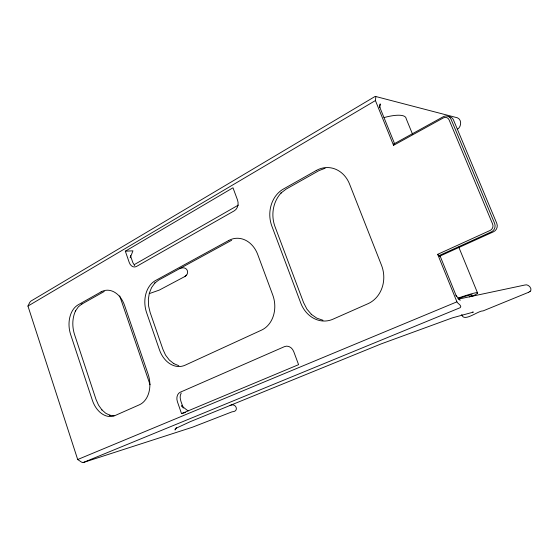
<?xml version="1.0" encoding="UTF-8"?>
<svg xmlns="http://www.w3.org/2000/svg" width="559" height="559" viewBox="0 0 559 559"><rect width="100%" height="100%" fill="white"/><g stroke="black" fill="none" stroke-linecap="round" stroke-linejoin="round"><path stroke-width="0.84" d="M130.568 256.092L130.226 257.804L132.944 250.83L125.335 251.187L129.234 262.464A7.4 5.492 85.7 0 0 136.55 266.426L234.319 210.792A8.085 6.484 -89.6 0 0 237.526 200.031L232.984 187.782L125.335 251.187M393.55 145.34L393.662 144.075L443.301 116.705A6.47 5.821 -67.4 0 1 451.106 119.36L494.603 223.376A6.442 6.205 -78.7 0 1 491.319 231.887L438.871 255.701L437.683 254.331L490.152 230.434A4.842 4.661 -78.8 0 0 492.612 224.04L449.136 119.961A4.863 4.367 -67.5 0 0 443.28 117.956L393.55 145.34L375.417 100.564L375.844 96.854L374.984 96.518L30.808 301.161L29.711 302.461L27.95 306.066L77.694 459.526L81.565 462.153L83.172 462.545L192.226 427.3L232.069 411.822C239.853 411.592 235.751 402.326 230.077 405.492M379.792 107.545L380.204 103.897L379.792 105.581M181.235 393.047C178.44 397.777 181.808 402.871 183.296 408.112M149.763 293.447L159.336 290.072L183.457 277.257C190.919 274.546 187.503 264.987 179.823 268.613M529.89 291.616C533.216 289.331 528.297 283.609 524.999 284.992L458.415 299.135M457.213 129.408C461.371 127.145 462.125 119.864 457.486 117.823L375.578 96.462M81.991 303.893L78.323 306.842L75.43 311.063L75.64 310.657C72.146 318.008 72.069 326.54 74.438 334.24L96.008 399.392L98.517 405.086L101.941 409.929L101.647 409.656L105.679 413.22L110.137 415.379L109.55 415.204L114.064 415.777M184.987 276.349L185.455 275.971M185.993 275.531L186.538 275.098M27.95 306.066L375.417 100.564M134.712 264.379L238.351 205.104M81.474 304.285L104.288 291.442M231.664 240.258L158.679 280.087L154.515 283.294L154.934 282.938L151.587 287.543L149.316 293.175L148.345 299.31L148.596 305.983L150.14 312.474L162.921 349.34L165.541 355.091L169.286 360.003L173.821 363.636M461.762 314.472C463.383 322.969 478.581 310.371 482.99 310.944L528.604 292.294M528.346 292.434L530.184 291.463M181.528 413.618L298.583 364.664L293.748 351.632A8.301 6.876 76.4 0 0 284.503 346.622L180.215 392.236A7.623 5.765 76.5 0 0 177.399 401.683L181.528 413.618L185.546 412.423M77.694 459.526L456.92 301.839C457.325 303.432 462.475 305.731 460.239 307.667L83.172 462.545M325.163 168.217L318.958 170.621L286.187 189.068L281.002 193.03L281.331 192.736C272.974 201.526 270.815 214.936 274.846 226.213L303.593 302.65L306.919 309.134L311.545 314.514L311.23 314.284L316.785 318.141L322.983 320.272M438.871 255.701L439.479 255.645A6.254 0.734 -21.7 0 1 439.5 256.288L493.499 231.796A6.401 6.177 -78.1 0 0 496.769 223.341L453.496 119.968A6.428 5.793 -67.1 0 0 448.744 116.586M393.662 144.075L394.319 144.187M472.69 312.013L473.354 312.111L452.28 317.889L381.028 343.946L190.277 421.668L176.022 428.271L176.406 427.824L175.044 430.004L175.253 428.921M173.325 363.427L178.838 365.74M459.03 299.456L459.659 299.792M188.097 410.949L181.486 405.757L182.681 406.938M460.218 300.288L456.095 295.62L456.305 296.081L440.003 255.763M134.67 265.616L132.853 262.604L130.478 255.743M412.479 134.048L406.197 118.711A36.538 10.013 -23.1 0 0 384.026 117.579M458.757 247.05L477.596 293.063M394.312 143.013L379.372 106.245L379.743 107.223M437.683 254.331L456.92 301.839M119.682 295.872L150.078 384.746M458.101 298.108A37.767 2.397 -21.1 0 1 471.698 296.619M457.933 298.653A31.989 2.033 -21.1 0 1 469.539 296.948M101.088 291.882L78.239 304.767A23.443 16.595 82.2 0 0 70.651 334.568L92.319 400.146A23.799 16.959 78.5 0 0 115.182 415.491L139.345 404.814A24.323 17.734 78.6 0 0 148.093 374.139L124.587 305.473A23.96 17.336 82.6 0 0 101.088 291.882M316.247 170.509L283.378 189.047A28.181 23.73 -89.5 0 0 271.835 226.039L300.721 302.964A28.502 24.526 81.7 0 0 332.898 319.224L367.948 303.726A29.271 25.868 83.1 0 0 381.517 265.294L349.571 184.107A28.991 24.945 -86.6 0 0 316.247 170.509M228.715 240.496L155.577 280.492A25.141 19.083 82.8 0 0 146.605 312.677L159.448 349.794A25.337 19.341 80.2 0 0 185.19 365.167L261.542 330.117A27 21.997 81.7 0 0 272.757 295.033L257.769 254.618A26.804 21.661 85.3 0 0 228.715 240.496"/></g></svg>
